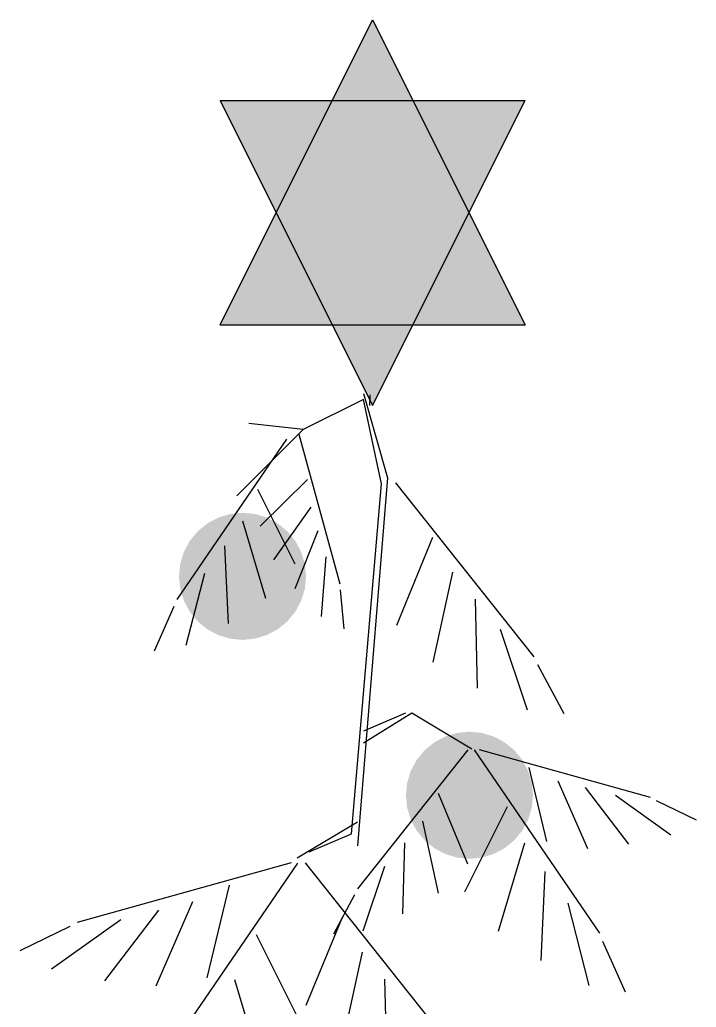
# Model space of a CAD drawing. Extents: x 0 to 1.57, y 0.06 to 3.19.
# Drawn here: x 0.6614 to 0.9275, y 2.8054 to 3.1938 of the extents above; entities that cross this region are included whole.
import ezdxf

# ---------------------------------------------------------------- set-up
doc = ezdxf.new("R2010")
doc.units = 0
doc.header["$LTSCALE"] = 1.2
doc.layers.get('0').update_dxf_attribs({"linetype": 'CONTINUOUS'})
doc.layers.add('ARQ-VEG', color=2, linetype='CONTINUOUS')

# ---------------------------------------------------------------- blocks, each defined once
blk = doc.blocks.new('*U94')
at = {"layer": 'ARQ-VEG'}
for points in [[(0.80016, 3.16206), (0.7843, 3.16206), (0.80016, 3.19378)], [(0.80016, 3.16206), (0.80016, 3.19378), (0.81602, 3.16206)], [(0.76223, 3.11792), (0.74016, 3.16206), (0.76223, 3.16206)], [(0.7843, 3.07378), (0.76223, 3.11792), (0.7843, 3.16206)], [(0.76223, 3.11792), (0.76223, 3.16206), (0.7843, 3.16206)], [(0.7843, 3.07378), (0.7843, 3.16206), (0.80016, 3.07378)], [(0.80016, 3.07378), (0.7843, 3.16206), (0.80016, 3.16206)], [(0.80016, 3.07378), (0.80016, 3.16206), (0.81602, 3.07378)], [(0.81602, 3.07378), (0.80016, 3.16206), (0.81602, 3.16206)], [(0.81602, 3.07378), (0.81602, 3.16206), (0.83809, 3.11792)], [(0.83809, 3.11792), (0.81602, 3.16206), (0.83809, 3.16206)], [(0.83809, 3.11792), (0.83809, 3.16206), (0.86016, 3.16206)], [(0.76223, 3.07378), (0.74016, 3.07378), (0.76223, 3.11792)], [(0.76223, 3.07378), (0.76223, 3.11792), (0.7843, 3.07378)], [(0.83809, 3.07378), (0.81602, 3.07378), (0.83809, 3.11792)], [(0.83809, 3.07378), (0.83809, 3.11792), (0.86016, 3.07378)], [(0.80016, 3.04206), (0.7843, 3.07378), (0.80016, 3.07378)], [(0.80016, 3.04206), (0.80016, 3.07378), (0.81602, 3.07378)]]:
    blk.add_solid(points, dxfattribs=at)
blk = doc.blocks.new('*U95')
at = {"layer": 'ARQ-VEG'}
for points in [[(0.8334, 2.86423), (0.82871, 2.91185), (0.8334, 2.91327)], [(0.83828, 2.86375), (0.8334, 2.91327), (0.83828, 2.91375)], [(0.8334, 2.86423), (0.8334, 2.91327), (0.83828, 2.86375)], [(0.83828, 2.86375), (0.83828, 2.91375), (0.84316, 2.86423)], [(0.84316, 2.86423), (0.83828, 2.91375), (0.84316, 2.91327)], [(0.84316, 2.86423), (0.84316, 2.91327), (0.84785, 2.86565)], [(0.84785, 2.86565), (0.84316, 2.91327), (0.84785, 2.91185)], [(0.82439, 2.86796), (0.8206, 2.90643), (0.82439, 2.90954)], [(0.82871, 2.86565), (0.82439, 2.90954), (0.82871, 2.91185)], [(0.82439, 2.86796), (0.82439, 2.90954), (0.82871, 2.86565)], [(0.82871, 2.86565), (0.82871, 2.91185), (0.8334, 2.86423)], [(0.84785, 2.86565), (0.84785, 2.91185), (0.85217, 2.86796)], [(0.85217, 2.86796), (0.84785, 2.91185), (0.85217, 2.90954)], [(0.85217, 2.86796), (0.85217, 2.90954), (0.85596, 2.87107)], [(0.85596, 2.87107), (0.85217, 2.90954), (0.85596, 2.90643)], [(0.8206, 2.87107), (0.81749, 2.90264), (0.8206, 2.90643)], [(0.8206, 2.87107), (0.8206, 2.90643), (0.82439, 2.86796)], [(0.85596, 2.87107), (0.85596, 2.90643), (0.85907, 2.87486)], [(0.85907, 2.87486), (0.85596, 2.90643), (0.85907, 2.90264)], [(0.81749, 2.87486), (0.81518, 2.89832), (0.81749, 2.90264)], [(0.81749, 2.87486), (0.81749, 2.90264), (0.8206, 2.87107)], [(0.85907, 2.87486), (0.85907, 2.90264), (0.86138, 2.87918)], [(0.86138, 2.87918), (0.85907, 2.90264), (0.86138, 2.89832)], [(0.81518, 2.87918), (0.81376, 2.89363), (0.81518, 2.89832)], [(0.81518, 2.87918), (0.81518, 2.89832), (0.81749, 2.87486)], [(0.86138, 2.87918), (0.86138, 2.89832), (0.8628, 2.88387)], [(0.8628, 2.88387), (0.86138, 2.89832), (0.8628, 2.89363)], [(0.81376, 2.88387), (0.81328, 2.88875), (0.81376, 2.89363)], [(0.81376, 2.88387), (0.81376, 2.89363), (0.81518, 2.87918)], [(0.8628, 2.88387), (0.8628, 2.89363), (0.86328, 2.88875)]]:
    blk.add_solid(points, dxfattribs=at)
blk = doc.blocks.new('*U96')
at = {"layer": 'ARQ-VEG'}
for points in [[(0.74413, 2.95034), (0.73944, 2.99796), (0.74413, 2.99938)], [(0.74901, 2.94986), (0.74413, 2.99938), (0.74901, 2.99986)], [(0.74413, 2.95034), (0.74413, 2.99938), (0.74901, 2.94986)], [(0.74901, 2.94986), (0.74901, 2.99986), (0.75388, 2.95034)], [(0.75388, 2.95034), (0.74901, 2.99986), (0.75388, 2.99938)], [(0.75388, 2.95034), (0.75388, 2.99938), (0.75857, 2.95176)], [(0.75857, 2.95176), (0.75388, 2.99938), (0.75857, 2.99796)], [(0.73512, 2.95407), (0.73133, 2.99254), (0.73512, 2.99565)], [(0.73944, 2.95176), (0.73512, 2.99565), (0.73944, 2.99796)], [(0.73512, 2.95407), (0.73512, 2.99565), (0.73944, 2.95176)], [(0.73944, 2.95176), (0.73944, 2.99796), (0.74413, 2.95034)], [(0.75857, 2.95176), (0.75857, 2.99796), (0.76289, 2.95407)], [(0.76289, 2.95407), (0.75857, 2.99796), (0.76289, 2.99565)], [(0.76289, 2.95407), (0.76289, 2.99565), (0.76668, 2.95718)], [(0.76668, 2.95718), (0.76289, 2.99565), (0.76668, 2.99254)], [(0.73133, 2.95718), (0.72822, 2.98875), (0.73133, 2.99254)], [(0.73133, 2.95718), (0.73133, 2.99254), (0.73512, 2.95407)], [(0.76668, 2.95718), (0.76668, 2.99254), (0.76979, 2.96097)], [(0.76979, 2.96097), (0.76668, 2.99254), (0.76979, 2.98875)], [(0.72822, 2.96097), (0.72591, 2.98443), (0.72822, 2.98875)], [(0.72822, 2.96097), (0.72822, 2.98875), (0.73133, 2.95718)], [(0.76979, 2.96097), (0.76979, 2.98875), (0.7721, 2.96529)], [(0.7721, 2.96529), (0.76979, 2.98875), (0.7721, 2.98443)], [(0.72591, 2.96529), (0.72449, 2.97974), (0.72591, 2.98443)], [(0.72591, 2.96529), (0.72591, 2.98443), (0.72822, 2.96097)], [(0.7721, 2.96529), (0.7721, 2.98443), (0.77353, 2.96998)], [(0.77353, 2.96998), (0.7721, 2.98443), (0.77353, 2.97974)], [(0.72449, 2.96998), (0.72401, 2.97486), (0.72449, 2.97974)], [(0.72449, 2.96998), (0.72449, 2.97974), (0.72591, 2.96529)], [(0.77353, 2.96998), (0.77353, 2.97974), (0.77401, 2.97486)]]:
    blk.add_solid(points, dxfattribs=at)

msp = doc.modelspace()

# ---------------------------------------------------------------- linework, layer by layer
for p, q in [((0.77109, 3.03079, 94.63282), (0.78733, 2.97186, 94.63282)), ((0.76628, 3.02876, 94.63282), (0.72315, 2.9657, 94.63282)), ((0.77457, 3.013, 94.63282), (0.75589, 2.99463, 94.63282)), ((0.80923, 3.0116, 94.63282), (0.86358, 2.94325, 94.63282)), ((0.75493, 3.00915, 94.63282), (0.76956, 2.97984, 94.63282)), ((0.77585, 3.00202, 94.63282), (0.76112, 2.98135, 94.63282)), ((0.74897, 2.99668, 94.63282), (0.75798, 2.96626, 94.63282)), ((0.77865, 2.99278, 94.63282), (0.76962, 2.96999, 94.63282)), ((0.7419, 2.98691, 94.63282), (0.74332, 2.9563, 94.63282)), ((0.82378, 2.99017, 94.63282), (0.80951, 2.95557, 94.63282)), ((0.78176, 2.9825, 94.63282), (0.77991, 2.95912, 94.63282)), ((0.73405, 2.97602, 94.63282), (0.72674, 2.94763, 94.63282)), ((0.8316, 2.97645, 94.63282), (0.82382, 2.94104, 94.63282)), ((0.78745, 2.96949, 94.63282), (0.78879, 2.95426, 94.63282)), ((0.84046, 2.96589, 94.63282), (0.84135, 2.93088, 94.63282)), ((0.72204, 2.96295, 94.63282), (0.71427, 2.94549, 94.63282)), ((0.85031, 2.95412, 94.63282), (0.86096, 2.92236, 94.63282)), ((0.86507, 2.94021, 94.63282), (0.87536, 2.92094, 94.63282)), ((0.83767, 2.90665, 94.63282), (0.79419, 2.85197, 94.63282)), ((0.84011, 2.9066, 94.63282), (0.88941, 2.83453, 94.63282)), ((0.8421, 2.90672, 94.63282), (0.90939, 2.88796, 94.63282)), ((0.86158, 2.89967, 94.63282), (0.86859, 2.87056, 94.63282)), ((0.87309, 2.89445, 94.63282), (0.88468, 2.86786, 94.63282)), ((0.88379, 2.89177, 94.63282), (0.9008, 2.86951, 94.63282)), ((0.82603, 2.88951, 94.63282), (0.83744, 2.86183, 94.63282)), ((0.89569, 2.88877, 94.63282), (0.91751, 2.8732, 94.63282)), ((0.91178, 2.88669, 94.63282), (0.9275, 2.87904, 94.63282)), ((0.85308, 2.88419, 94.63282), (0.83637, 2.8507, 94.63282)), ((0.81978, 2.87854, 94.63282), (0.826, 2.8502, 94.63282)), ((0.81269, 2.87009, 94.63282), (0.81197, 2.84208, 94.63282)), ((0.85989, 2.86994, 94.63282), (0.8496, 2.83518, 94.63282)), ((0.76811, 2.8622, 94.63282), (0.68399, 2.83876, 94.63282)), ((0.77059, 2.86206, 94.63282), (0.70897, 2.77197, 94.63282)), ((0.77364, 2.86212, 94.63282), (0.82799, 2.79378, 94.63282)), ((0.80481, 2.86067, 94.63282), (0.79629, 2.83526, 94.63282)), ((0.86797, 2.85877, 94.63282), (0.86635, 2.82379, 94.63282)), ((0.74375, 2.85339, 94.63282), (0.73499, 2.817, 94.63282)), ((0.793, 2.84954, 94.63282), (0.78477, 2.83413, 94.63282)), ((0.716, 2.84352, 94.63282), (0.69472, 2.8157, 94.63282)), ((0.72937, 2.84687, 94.63282), (0.71488, 2.81363, 94.63282)), ((0.87695, 2.84632, 94.63282), (0.8853, 2.81388, 94.63282)), ((0.70111, 2.83977, 94.63282), (0.67385, 2.82031, 94.63282)), ((0.78819, 2.8407, 94.63282), (0.77392, 2.80609, 94.63282)), ((0.681, 2.83717, 94.63282), (0.66136, 2.82761, 94.63282)), ((0.75438, 2.83404, 94.63282), (0.77527, 2.79218, 94.63282)), ((0.89067, 2.83139, 94.63282), (0.89955, 2.81143, 94.63282)), ((0.79601, 2.82698, 94.63282), (0.78823, 2.79156, 94.63282)), ((0.74586, 2.81623, 94.63282), (0.75873, 2.77278, 94.63282)), ((0.80487, 2.81642, 94.63282), (0.80576, 2.7814, 94.63282))]:
    msp.add_line(p, q)
at = {"layer": 'ARQ-VEG'}
for p, q in [((0.74016, 3.07378, 94.63282), (0.80016, 3.19378, 94.63282)), ((0.80016, 3.19378, 94.63282), (0.86016, 3.07378, 94.63282)), ((0.74016, 3.16206, 94.63282), (0.80016, 3.04206, 94.63282)), ((0.74016, 3.16206, 94.63282), (0.86016, 3.16206, 94.63282)), ((0.80016, 3.04206, 94.63282), (0.86016, 3.16206, 94.63282)), ((0.74016, 3.07378, 94.63282), (0.86016, 3.07378, 94.63282)), ((0.79656, 3.04681, 94.63282), (0.80605, 3.01359, 94.63282)), ((0.79909, 3.04629, 94.63282), (0.79893, 3.04206, 94.63282)), ((0.79656, 3.04444, 94.63282), (0.77283, 3.03257, 94.63282)), ((0.80368, 3.01122, 94.63282), (0.79656, 3.04444, 94.63282)), ((0.77283, 3.03257, 94.63282), (0.75148, 3.03495, 94.63282)), ((0.77283, 3.03257, 94.63282), (0.74673, 3.00647, 94.63282)), ((0.79181, 2.87361, 94.63282), (0.80368, 3.01122, 94.63282)), ((0.80605, 3.01359, 94.63282), (0.79419, 2.86886, 94.63282)), ((0.81317, 2.92106, 94.63282), (0.79656, 2.91394, 94.63282)), ((0.81554, 2.92106, 94.63282), (0.79656, 2.9092, 94.63282)), ((0.83927, 2.90682, 94.63282), (0.81554, 2.92106, 94.63282)), ((0.77046, 2.86412, 94.63282), (0.79419, 2.87835, 94.63282)), ((0.77521, 2.86649, 94.63282), (0.79181, 2.87361, 94.63282))]:
    msp.add_line(p, q, dxfattribs=at)

# ---------------------------------------------------------------- block references
for name in ['*U94', '*U96', '*U95']:
    msp.add_blockref(name, (0, 0), dxfattribs=at)

doc.saveas('drawing.dxf')
